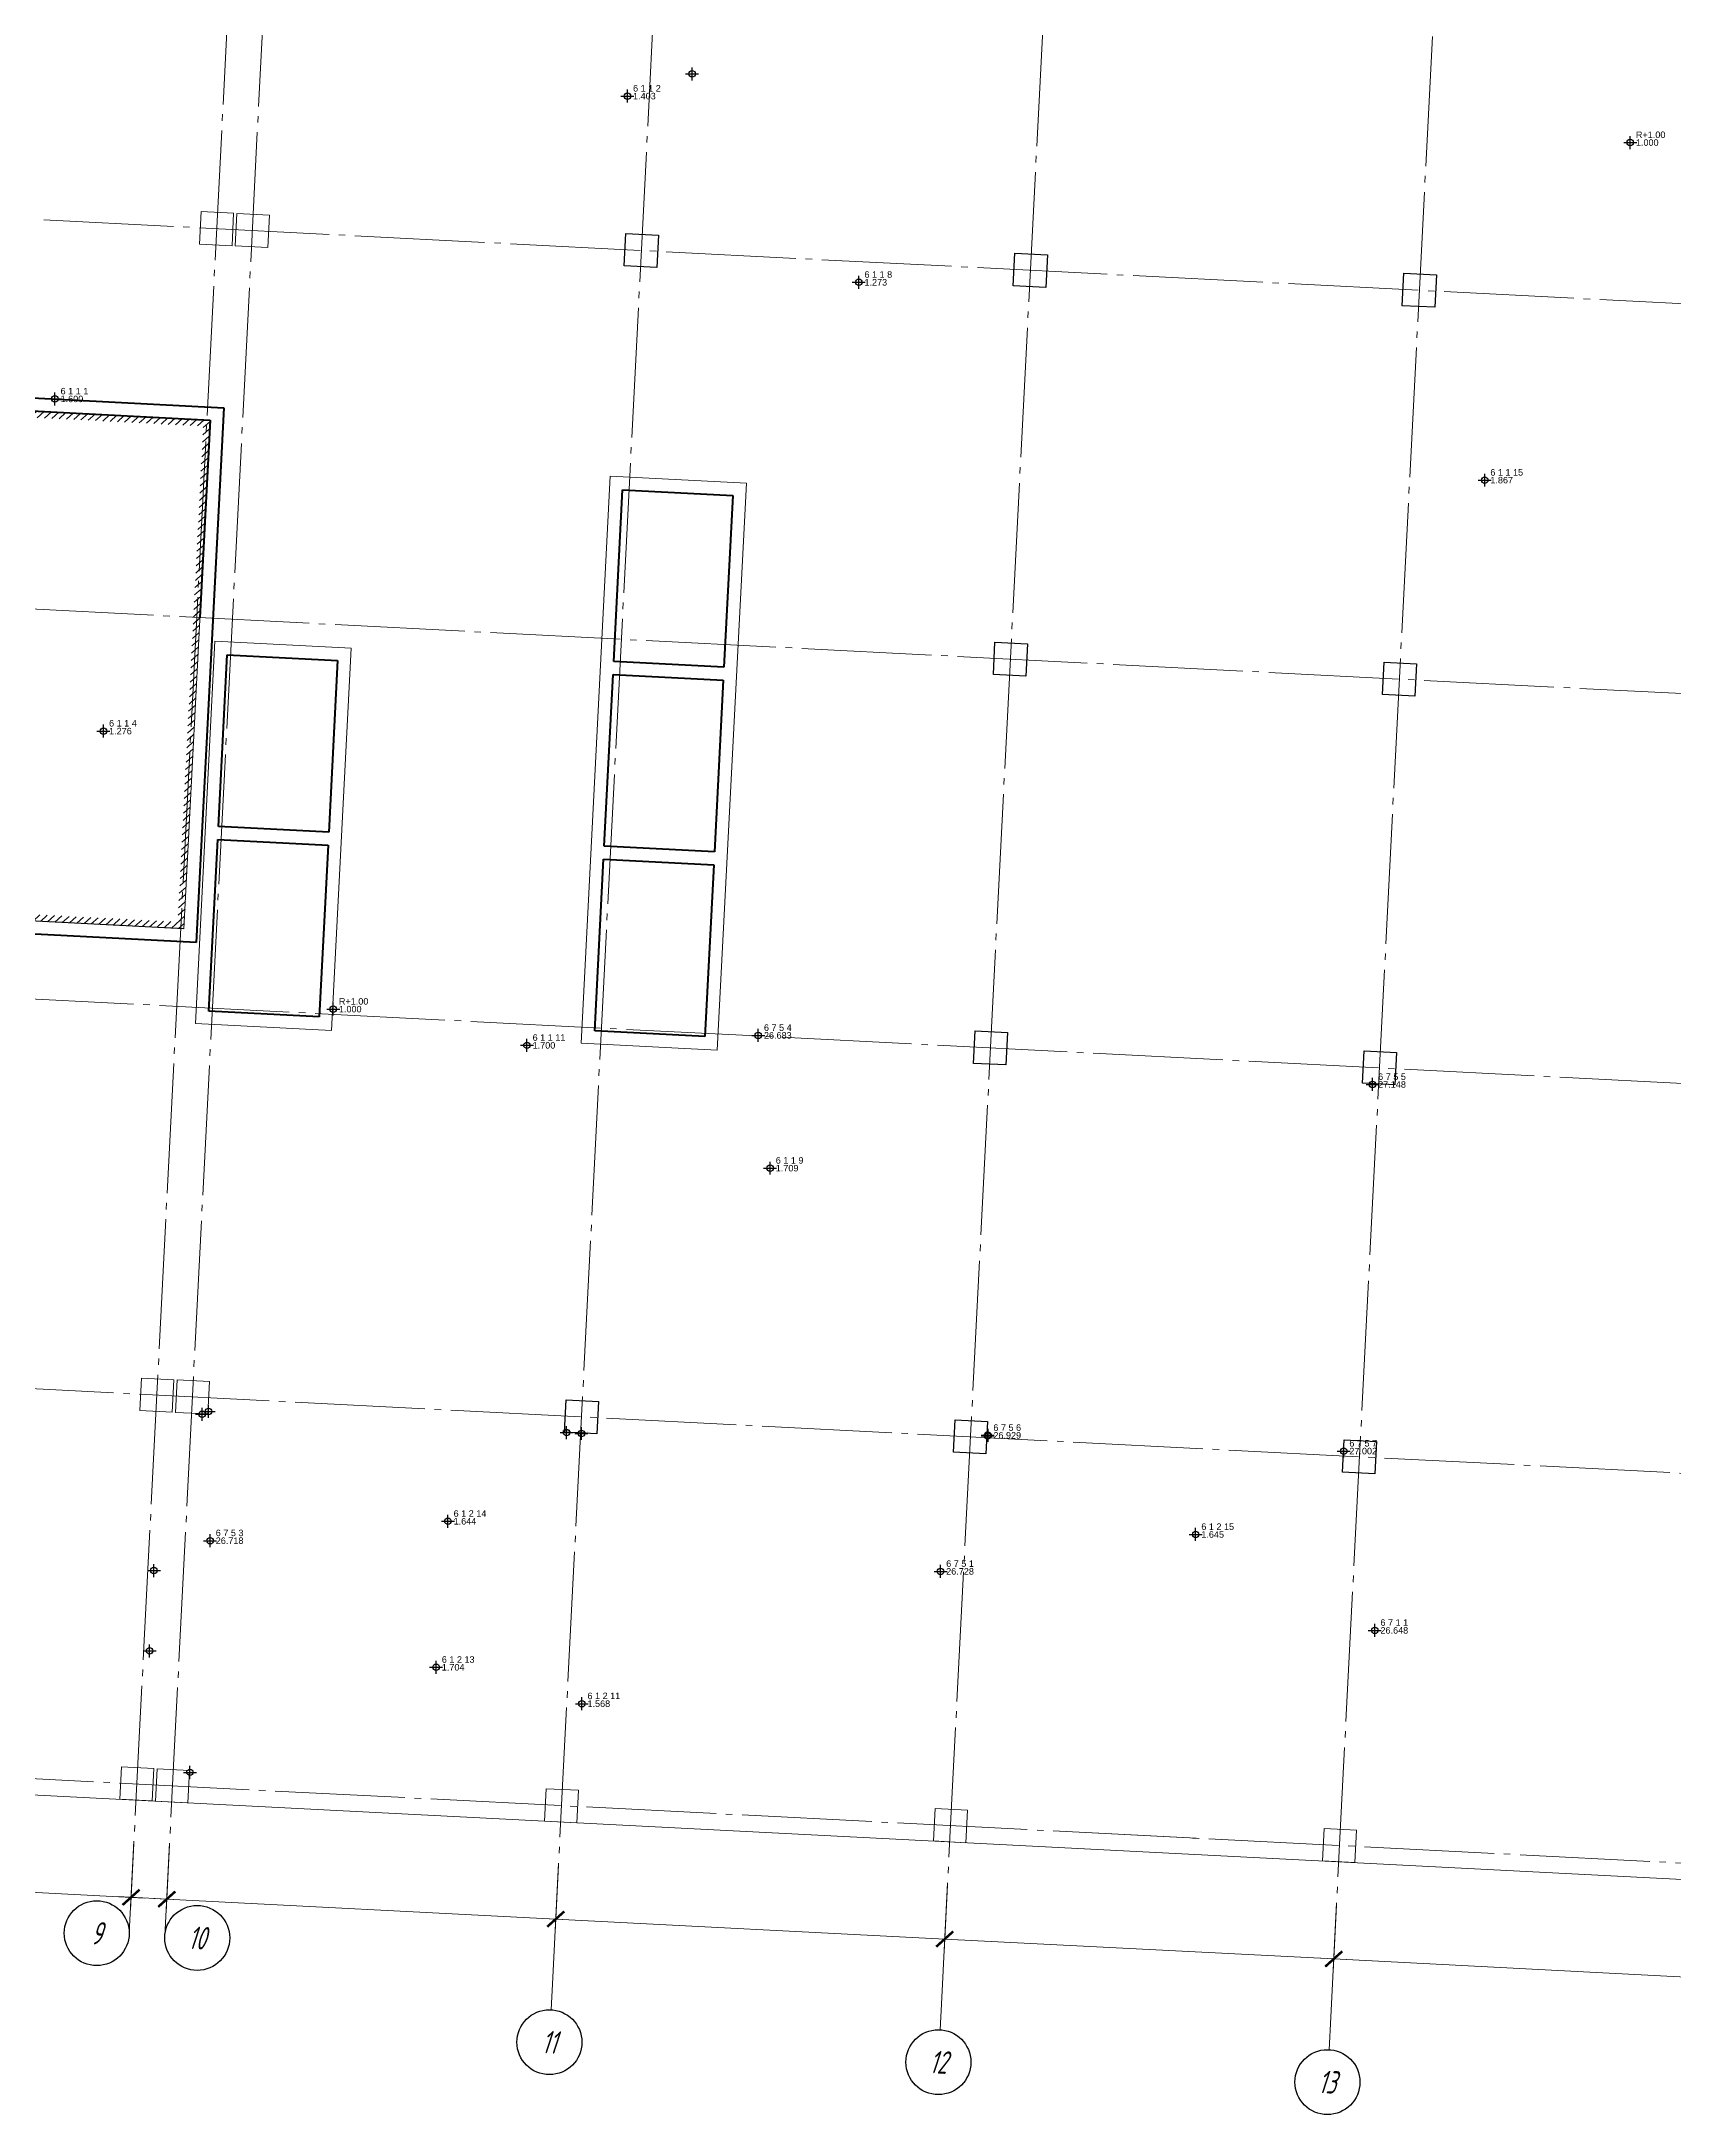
# Model space of a CAD drawing. Header units: millimetres. Extents: x -21314 to -21213, y 38223 to 38274.
# Drawn here: x -21263.12 to -21237.97, y 38223.44 to 38255.39 of the extents above; entities that cross this region are included whole.
import ezdxf
from ezdxf.enums import TextEntityAlignment as Align

# ---------------------------------------------------------------- set-up
doc = ezdxf.new("R2010")
doc.units = ezdxf.units.MM
doc.header["$PDMODE"] = 34
doc.header["$PDSIZE"] = 0.1
doc.linetypes.add('HIDDEN2', pattern=[4.7625, 3.175, -1.5875])
doc.linetypes.add('ГОСТ 2.303 5', pattern=[24, 20, -1.5, 1, -1.5])
for name, color, linetype in [('XY_Пикет_cw_GPT', 7, 'Continuous'), ('КЖ_опалубка стен', 7, 'Continuous'), ('Номер_cw_GPT', 7, 'Continuous'), ('Номер_GRO', 7, 'Continuous'), ('Отметка_cw_GPT', 7, 'Continuous'), ('Отметка_GRO', 7, 'Continuous'), ('Пикет_cw_GPT', 7, 'Continuous'), ('Пикет_GRO', 7, 'Continuous')]:
    doc.layers.add(name, color=color, linetype=linetype)
for name, color, linetype, lineweight in [('ка', 7, 'Continuous', 30), ('КЖ_колонны', 7, 'Continuous', 15), ('КЖ_контур плиты', 7, 'Continuous', 40), ('КЖ_приямки_арматура', 7, 'Continuous', 40), ('СПДС_ОСИ', 1, 'ГОСТ 2.303 5', 15), ('СПДС_РАЗМЕРЫ', 152, 'Continuous', 25), ('СПДС_СИМВОЛЫ', 194, 'Continuous', 15)]:
    doc.layers.add(name, color=color, linetype=linetype, lineweight=lineweight)
doc.styles.add('AxeAndPointZ', font='arial.ttf')
doc.styles.get("Standard").update_dxf_attribs({"font": 'arial.ttf'})
doc.styles.add('ГОСТ 2.304', font='', dxfattribs={"width": 0.8, "oblique": 15})
doc.styles.get('ГОСТ 2.304').set_extended_font_data('GOST 2.304 type A')

# ---------------------------------------------------------------- blocks, each defined once
blk = doc.blocks.new('_ArchTick')
at = {"color": 0, "linetype": 'ByBlock', "const_width": 0.15}
blk.add_lwpolyline([(-0.5, -0.5), (0.5, 0.5)], dxfattribs=at)
blk = doc.blocks.new('т34р5и4')
at = {"layer": 'СПДС_СИМВОЛЫ', "linetype": 'Continuous'}
h = blk.add_hatch(dxfattribs=at)
h.set_pattern_fill('BOUNDHATCH', color=256, scale=0.025, angle=-2.9346, style=0, pattern_type=2)
h.set_pattern_definition([(42.065376, (-21515.78702, 38066.21202), (-0.053179513, 0.05892648), [])])
h.paths.add_polyline_path([(-21263.573, 38249.71), (-21263.975, 38241.87), (-21260.929, 38241.714), (-21260.527, 38249.554), (-21263.573, 38249.71), (-21263.573, 38249.71), (-21263.578, 38249.61), (-21260.632, 38249.459), (-21261.024, 38241.819), (-21263.87, 38241.965), (-21263.473, 38249.705)], flags=0)
for p, q in [((-21254.31, 38245.831), (-21252.612, 38245.744)), ((-21260.398, 38243.289), (-21258.7, 38243.202)), ((-21254.455, 38242.985), (-21252.758, 38242.898))]:
    blk.add_line(p, q)
at = {"layer": 'КЖ_колонны'}
for p, q in [((-21260.688, 38252.266), (-21260.663, 38252.765)), ((-21260.663, 38252.765), (-21260.164, 38252.74)), ((-21260.164, 38252.74), (-21260.189, 38252.24)), ((-21260.139, 38252.238), (-21260.114, 38252.737)), ((-21260.114, 38252.737), (-21259.614, 38252.711)), ((-21259.614, 38252.711), (-21259.64, 38252.212)), ((-21260.189, 38252.24), (-21260.688, 38252.266)), ((-21259.64, 38252.212), (-21260.139, 38252.238)), ((-21261.61, 38234.289), (-21261.584, 38234.789)), ((-21261.584, 38234.789), (-21261.085, 38234.763)), ((-21261.085, 38234.763), (-21261.111, 38234.264)), ((-21261.061, 38234.261), (-21261.035, 38234.761)), ((-21261.035, 38234.761), (-21260.536, 38234.735)), ((-21260.536, 38234.735), (-21260.561, 38234.236)), ((-21261.111, 38234.264), (-21261.61, 38234.289)), ((-21260.561, 38234.236), (-21261.061, 38234.261)), ((-21261.917, 38228.297), (-21261.892, 38228.797)), ((-21261.892, 38228.797), (-21261.392, 38228.771)), ((-21261.392, 38228.771), (-21261.418, 38228.272)), ((-21261.368, 38228.269), (-21261.342, 38228.769)), ((-21261.342, 38228.769), (-21260.843, 38228.743)), ((-21260.843, 38228.743), (-21260.869, 38228.244)), ((-21255.376, 38227.962), (-21255.35, 38228.461)), ((-21255.35, 38228.461), (-21254.851, 38228.436)), ((-21254.851, 38228.436), (-21254.876, 38227.936)), ((-21261.418, 38228.272), (-21261.917, 38228.297)), ((-21260.869, 38228.244), (-21261.368, 38228.269)), ((-21249.384, 38227.655), (-21249.358, 38228.154)), ((-21249.358, 38228.154), (-21248.859, 38228.129)), ((-21248.859, 38228.129), (-21248.884, 38227.629)), ((-21254.876, 38227.936), (-21255.376, 38227.962)), ((-21243.392, 38227.348), (-21243.366, 38227.847)), ((-21243.366, 38227.847), (-21242.867, 38227.821)), ((-21242.867, 38227.821), (-21242.892, 38227.322)), ((-21248.884, 38227.629), (-21249.384, 38227.655)), ((-21242.892, 38227.322), (-21243.392, 38227.348))]:
    blk.add_line(p, q, dxfattribs=at)
at = {"layer": 'КЖ_контур плиты'}
for p, q in [((-21263.763, 38249.92), (-21260.317, 38249.744)), ((-21260.317, 38249.744), (-21260.74, 38241.504)), ((-21254.31, 38245.831), (-21254.174, 38248.477)), ((-21254.174, 38248.477), (-21252.476, 38248.39)), ((-21252.476, 38248.39), (-21252.612, 38245.744)), ((-21260.398, 38243.289), (-21260.262, 38245.936)), ((-21260.262, 38245.936), (-21258.564, 38245.849)), ((-21258.564, 38245.849), (-21258.7, 38243.202)), ((-21254.455, 38242.985), (-21254.32, 38245.631)), ((-21254.32, 38245.631), (-21252.622, 38245.544)), ((-21252.612, 38245.744), (-21254.31, 38245.831)), ((-21252.622, 38245.544), (-21252.758, 38242.898)), ((-21260.544, 38240.443), (-21260.408, 38243.089)), ((-21260.408, 38243.089), (-21258.71, 38243.002)), ((-21258.7, 38243.202), (-21260.398, 38243.289)), ((-21258.71, 38243.002), (-21258.846, 38240.356)), ((-21254.601, 38240.138), (-21254.466, 38242.785)), ((-21254.466, 38242.785), (-21252.768, 38242.698)), ((-21252.758, 38242.898), (-21254.455, 38242.985)), ((-21252.768, 38242.698), (-21252.904, 38240.051)), ((-21260.74, 38241.504), (-21264.185, 38241.681)), ((-21258.846, 38240.356), (-21260.544, 38240.443)), ((-21252.904, 38240.051), (-21254.601, 38240.138))]:
    blk.add_line(p, q, dxfattribs=at)
at = {"layer": 'КЖ_контур плиты', "lineweight": 40}
for p, q in [((-21263.573, 38249.71), (-21260.527, 38249.554)), ((-21260.527, 38249.554), (-21260.683, 38246.508)), ((-21254.174, 38248.477), (-21252.476, 38248.39)), ((-21252.476, 38248.39), (-21252.612, 38245.744)), ((-21260.544, 38240.443), (-21260.408, 38243.089)), ((-21252.768, 38242.698), (-21252.904, 38240.051)), ((-21258.846, 38240.356), (-21260.544, 38240.443)), ((-21252.904, 38240.051), (-21254.601, 38240.138))]:
    blk.add_line(p, q, dxfattribs=at)
at = {"layer": 'КЖ_контур плиты', "linetype": 'HIDDEN2', "lineweight": 15, "ltscale": 100}
blk.add_line((-21254.174, 38248.477), (-21252.476, 38248.39), dxfattribs=at)
at = {"layer": 'КЖ_опалубка стен', "linetype": 'HIDDEN2', "ltscale": 100}
for p, q in [((-21254.147, 38251.931), (-21254.121, 38252.43)), ((-21254.121, 38252.43), (-21253.622, 38252.404)), ((-21253.622, 38252.404), (-21253.648, 38251.905)), ((-21248.155, 38251.623), (-21248.129, 38252.123)), ((-21248.129, 38252.123), (-21247.63, 38252.097)), ((-21247.63, 38252.097), (-21247.656, 38251.598)), ((-21253.648, 38251.905), (-21254.147, 38251.931)), ((-21242.163, 38251.316), (-21242.137, 38251.816)), ((-21242.137, 38251.816), (-21241.638, 38251.79)), ((-21241.638, 38251.79), (-21241.663, 38251.291)), ((-21247.656, 38251.598), (-21248.155, 38251.623)), ((-21241.663, 38251.291), (-21242.163, 38251.316)), ((-21263.573, 38249.71), (-21260.527, 38249.554)), ((-21260.74, 38241.504), (-21260.317, 38249.744)), ((-21248.462, 38245.631), (-21248.437, 38246.131)), ((-21248.437, 38246.131), (-21247.937, 38246.105)), ((-21247.937, 38246.105), (-21247.963, 38245.606)), ((-21247.963, 38245.606), (-21248.462, 38245.631)), ((-21242.47, 38245.324), (-21242.444, 38245.823)), ((-21242.444, 38245.823), (-21241.945, 38245.798)), ((-21241.945, 38245.798), (-21241.971, 38245.298)), ((-21241.971, 38245.298), (-21242.47, 38245.324)), ((-21260.929, 38241.714), (-21263.975, 38241.87)), ((-21248.769, 38239.639), (-21248.744, 38240.138)), ((-21248.744, 38240.138), (-21248.244, 38240.113)), ((-21248.244, 38240.113), (-21248.27, 38239.614)), ((-21242.777, 38239.332), (-21242.752, 38239.831)), ((-21242.752, 38239.831), (-21242.252, 38239.806)), ((-21242.252, 38239.806), (-21242.278, 38239.306)), ((-21248.27, 38239.614), (-21248.769, 38239.639)), ((-21242.278, 38239.306), (-21242.777, 38239.332)), ((-21255.069, 38233.954), (-21255.043, 38234.454)), ((-21255.043, 38234.454), (-21254.544, 38234.428)), ((-21254.544, 38234.428), (-21254.569, 38233.929)), ((-21249.076, 38233.647), (-21249.051, 38234.146)), ((-21249.051, 38234.146), (-21248.552, 38234.121)), ((-21248.552, 38234.121), (-21248.577, 38233.621)), ((-21254.569, 38233.929), (-21255.069, 38233.954)), ((-21243.084, 38233.34), (-21243.059, 38233.839)), ((-21243.059, 38233.839), (-21242.559, 38233.814)), ((-21242.559, 38233.814), (-21242.585, 38233.314)), ((-21248.577, 38233.621), (-21249.076, 38233.647)), ((-21242.585, 38233.314), (-21243.084, 38233.34))]:
    blk.add_line(p, q, dxfattribs=at)
at = {"layer": 'КЖ_опалубка стен'}
for p, q in [((-21254.174, 38248.477), (-21252.476, 38248.39)), ((-21260.262, 38245.936), (-21258.564, 38245.849)), ((-21254.32, 38245.631), (-21252.622, 38245.544)), ((-21252.612, 38245.744), (-21254.31, 38245.831))]:
    blk.add_line(p, q, dxfattribs=at)
at = {"layer": 'КЖ_приямки_арматура', "lineweight": 0}
for p, q in [((-21263.573, 38249.71), (-21260.527, 38249.554)), ((-21260.527, 38249.554), (-21260.929, 38241.714)), ((-21254.363, 38248.687), (-21254.811, 38239.949)), ((-21252.266, 38248.58), (-21254.363, 38248.687)), ((-21252.714, 38239.841), (-21252.266, 38248.58)), ((-21260.754, 38240.253), (-21260.452, 38246.146)), ((-21260.452, 38246.146), (-21258.354, 38246.038)), ((-21258.354, 38246.038), (-21258.656, 38240.146)), ((-21260.929, 38241.714), (-21263.975, 38241.87)), ((-21258.656, 38240.146), (-21260.754, 38240.253)), ((-21254.811, 38239.949), (-21252.714, 38239.841))]:
    blk.add_line(p, q, dxfattribs=at)
at = {"layer": 'СПДС_ОСИ', "linetype": 'ГОСТ 2.303 5', "lineweight": 15, "ltscale": 0.1}
for points in [[(-21259.734, 38266), (-21261.773, 38226.234), (-21261.773, 38226.234)], [(-21259.185, 38265.972), (-21261.225, 38226.186), (-21261.225, 38226.186)], [(-21253.193, 38265.665), (-21255.249, 38225.552), (-21255.275, 38225.053)], [(-21247.201, 38265.358), (-21249.257, 38225.245), (-21249.282, 38224.746)], [(-21241.208, 38265.051), (-21243.265, 38224.938), (-21243.29, 38224.439)], [(-21311.525, 38255.122), (-21311.026, 38255.097), (-21214.75, 38250.161)], [(-21311.832, 38249.13), (-21311.333, 38249.105), (-21215.057, 38244.169)], [(-21312.14, 38243.138), (-21311.64, 38243.112), (-21215.364, 38238.177)], [(-21312.447, 38237.146), (-21311.947, 38237.12), (-21215.672, 38232.185)], [(-21312.754, 38231.154), (-21312.255, 38231.128), (-21215.979, 38226.193)]]:
    blk.add_lwpolyline(points, dxfattribs=at)
at = {"layer": 'СПДС_ОСИ', "linetype": 'Continuous', "lineweight": 25, "ltscale": 100}
for centre in [(-21262.273, 38226.234), (-21260.725, 38226.161), (-21255.3, 38224.554), (-21249.308, 38224.246), (-21243.316, 38223.939)]:
    blk.add_circle(centre, 0.5, dxfattribs=at)
at = {"layer": 'СПДС_РАЗМЕРЫ', "lineweight": 15, "ltscale": 100}
for p, q in [((-21245.339, 38227.698), (-21246.837, 38227.775)), ((-21261.701, 38227.623), (-21261.755, 38226.587)), ((-21261.701, 38227.623), (-21261.755, 38226.587)), ((-21261.152, 38227.595), (-21261.205, 38226.559)), ((-21261.152, 38227.595), (-21261.205, 38226.559)), ((-21261.545, 38226.776), (-21267.936, 38227.104)), ((-21255.16, 38227.288), (-21255.213, 38226.251)), ((-21255.16, 38227.288), (-21255.213, 38226.251)), ((-21260.995, 38226.748), (-21261.944, 38226.797)), ((-21255.003, 38226.441), (-21261.395, 38226.769)), ((-21249.168, 38226.98), (-21249.221, 38225.944)), ((-21249.168, 38226.98), (-21249.221, 38225.944)), ((-21249.011, 38226.134), (-21255.403, 38226.461)), ((-21243.176, 38226.673), (-21243.229, 38225.637)), ((-21243.176, 38226.673), (-21243.229, 38225.637)), ((-21243.019, 38225.827), (-21249.411, 38226.154)), ((-21237.027, 38225.519), (-21243.418, 38225.847))]:
    blk.add_line(p, q, dxfattribs=at)
at = {"layer": 'СПДС_СИМВОЛЫ', "linetype": 'Continuous'}
blk.add_lwpolyline([(-21263.573, 38249.71), (-21263.975, 38241.87), (-21260.929, 38241.714), (-21260.527, 38249.554), (-21263.573, 38249.71)], dxfattribs=at)
at = {"layer": 'СПДС_РАЗМЕРЫ', "lineweight": 15, "xscale": 0.2500000000000001, "yscale": 0.2500000000000001, "zscale": 0.2500000000000001}
for p, rotation in [((-21261.744, 38226.787), 177.0653760668928), ((-21261.744, 38226.787), 357.0653760668928), ((-21261.195, 38226.758), 357.0653760668928), ((-21261.195, 38226.758), 177.0653760668928), ((-21255.203, 38226.451), 357.0653760668928), ((-21255.203, 38226.451), 177.0653760668928), ((-21249.211, 38226.144), 177.0653760668928), ((-21249.211, 38226.144), 357.0653760668928), ((-21243.219, 38225.837), 177.0653760668928), ((-21243.219, 38225.837), 357.0653760668928)]:
    blk.add_blockref('_ArchTick', p, dxfattribs=dict(at, rotation=rotation))
at = {"layer": 'СПДС_ОСИ', "linetype": 'Continuous', "lineweight": 25, "ltscale": 100, "style": 'ГОСТ 2.304', "oblique": 15, "width": 0.8}
for s, p in [('9', (-21262.273, 38226.234)), ('10', (-21260.725, 38226.161)), ('11', (-21255.3, 38224.554)), ('12', (-21249.308, 38224.246)), ('13', (-21243.316, 38223.939))]:
    blk.add_text(s, height=0.35, rotation=357.0654, dxfattribs=at).set_placement(p, align=Align.MIDDLE_CENTER)

msp = doc.modelspace()

# ---------------------------------------------------------------- linework, layer by layer
at = {"layer": 'XY_Пикет_cw_GPT', "color": 121, "lineweight": 60}
msp.add_point((-21248.549, 38233.906, 26.929), dxfattribs=at)
at = {"layer": 'ка', "lineweight": 15}
msp.add_lwpolyline([(-21307.986, 38267.207), (-21217.055, 38262.545), (-21218.924, 38226.093), (-21309.854, 38230.755)], close=True, dxfattribs=at)
at = {"layer": 'Пикет_cw_GPT', "color": 121, "linetype": 'Continuous'}
for p in [(-21253.103, 38254.888, 223.841), (-21260.55, 38234.274, 223.444), (-21261.393, 38231.823, 219.447), (-21261.458, 38230.585, 219.476), (-21260.837, 38228.713, 223.629)]:
    msp.add_point(p, dxfattribs=at)
at = {"layer": 'Пикет_GRO', "color": 111}
for p in [(-21254.099, 38254.546, 1.403), (-21238.652, 38253.83, 1), (-21250.535, 38251.676, 1.273), (-21262.917, 38249.879, 1.6), (-21240.894, 38248.627, 1.867), (-21262.17, 38244.76, 1.276), (-21258.63, 38240.475, 1), (-21252.083, 38240.07, 26.683), (-21255.646, 38239.917, 1.7), (-21242.622, 38239.314, 27.148), (-21251.901, 38238.024, 1.709), (-21260.65, 38234.231, 1.884), (-21255.035, 38233.949, 1.748), (-21254.808, 38233.935, 26.881), (-21243.066, 38233.664, 27.002), (-21256.863, 38232.582, 1.644), (-21245.346, 38232.379, 1.645), (-21260.527, 38232.283, 26.718), (-21249.276, 38231.81, 26.728), (-21242.587, 38230.901, 26.648), (-21257.045, 38230.332, 1.704), (-21254.801, 38229.771, 1.568)]:
    msp.add_point(p, dxfattribs=at)

# ---------------------------------------------------------------- block references
msp.add_blockref('т34р5и4', (0, 0))

# ---------------------------------------------------------------- texts
at = {"layer": 'Номер_cw_GPT', "color": 231, "linetype": 'Continuous', "style": 'AxeAndPointZ'}
for s, p in [('6 2 2 5', (-21253.099, 38254.891, 223.841)), ('6 2 1 2', (-21260.546, 38234.277, 223.444)), ('6 1 2 11', (-21261.389, 38231.827, 219.447)), ('6 1 2 12', (-21261.454, 38230.588, 219.476)), ('6 2 1 1', (-21260.833, 38228.717, 223.629))]:
    msp.add_text(s, height=0.005, dxfattribs=at).set_placement(p)
at = {"layer": 'Номер_GRO', "color": 30}
for s, height, p in [('6 1 1 2', 0.1, (-21254.012, 38254.616, 1.403)), ('R+1.00', 0.1, (-21238.565, 38253.9, 1)), ('6 1 1 8', 0.1, (-21250.448, 38251.746, 1.273)), ('6 1 1 1', 0.1, (-21262.83, 38249.949, 1.6)), ('6 1 1 15', 0.1, (-21240.807, 38248.697, 1.867)), ('6 1 1 4', 0.1, (-21262.083, 38244.83, 1.276)), ('R+1.00', 0.1, (-21258.543, 38240.545, 1)), ('6 7 5 4', 0.1, (-21251.996, 38240.14, 26.683)), ('6 1 1 11', 0.1, (-21255.559, 38239.987, 1.7)), ('6 7 5 5', 0.1, (-21242.535, 38239.384, 27.148)), ('6 1 1 9', 0.1, (-21251.814, 38238.094, 1.709)), ('6 1 2 10', 0.01, (-21260.699, 38234.245, 0.188)), ('6 7 5 6', 0.1, (-21248.462, 38233.976, 26.929)), ('6 1 2 12', 0.0156, (-21255.098, 38233.972, 0.273)), ('6 7 5 2', 0.0176, (-21254.79, 38233.946, 4.742)), ('6 7 5 7', 0.1, (-21242.979, 38233.734, 27.002)), ('6 1 2 14', 0.1, (-21256.776, 38232.652, 1.644)), ('6 1 2 15', 0.1, (-21245.259, 38232.449, 1.645)), ('6 7 5 3', 0.1, (-21260.44, 38232.353, 26.718)), ('6 7 5 1', 0.1, (-21249.189, 38231.88, 26.728)), ('6 7 1 1', 0.1, (-21242.5, 38230.971, 26.648)), ('6 1 2 13', 0.1, (-21256.958, 38230.402, 1.704)), ('6 1 2 11', 0.1, (-21254.714, 38229.841, 1.568))]:
    msp.add_text(s, height=height, dxfattribs=at).set_placement(p)
at = {"layer": 'Отметка_cw_GPT', "color": 191, "linetype": 'Continuous', "style": 'AxeAndPointZ'}
for s, p in [('223.841', (-21253.099, 38254.885, 223.841)), ('223.444', (-21260.546, 38234.272, 223.444)), ('219.447', (-21261.389, 38231.82, 219.447)), ('219.476', (-21261.454, 38230.582, 219.476)), ('223.629', (-21260.833, 38228.711, 223.629))]:
    msp.add_text(s, height=0.005, dxfattribs=at).set_placement(p)
at = {"layer": 'Отметка_GRO', "color": 240}
for s, height, p in [('1.403', 0.1, (-21254.012, 38254.496, 1.403)), ('1.000', 0.1, (-21238.565, 38253.78, 1)), ('1.273', 0.1, (-21250.448, 38251.626, 1.273)), ('1.600', 0.1, (-21262.83, 38249.829, 1.6)), ('1.867', 0.1, (-21240.807, 38248.577, 1.867)), ('1.276', 0.1, (-21262.083, 38244.71, 1.276)), ('1.000', 0.1, (-21258.543, 38240.425, 1)), ('1.700', 0.1, (-21255.559, 38239.867, 1.7)), ('26.683', 0.1, (-21251.996, 38240.02, 26.683)), ('27.148', 0.1, (-21242.535, 38239.264, 27.148)), ('1.709', 0.1, (-21251.814, 38237.974, 1.709)), ('1.884', 0.01, (-21260.699, 38234.233, 0.188)), ('1.748', 0.0156, (-21255.098, 38233.953, 0.273)), ('26.881', 0.0176, (-21254.79, 38233.925, 4.742)), ('26.929', 0.1, (-21248.462, 38233.856, 26.929)), ('27.002', 0.1, (-21242.979, 38233.614, 27.002)), ('1.644', 0.1, (-21256.776, 38232.532, 1.644)), ('26.718', 0.1, (-21260.44, 38232.233, 26.718)), ('1.645', 0.1, (-21245.259, 38232.329, 1.645)), ('26.728', 0.1, (-21249.189, 38231.76, 26.728)), ('26.648', 0.1, (-21242.5, 38230.851, 26.648)), ('1.704', 0.1, (-21256.958, 38230.282, 1.704)), ('1.568', 0.1, (-21254.714, 38229.721, 1.568))]:
    msp.add_text(s, height=height, dxfattribs=at).set_placement(p)

doc.saveas('drawing.dxf')
